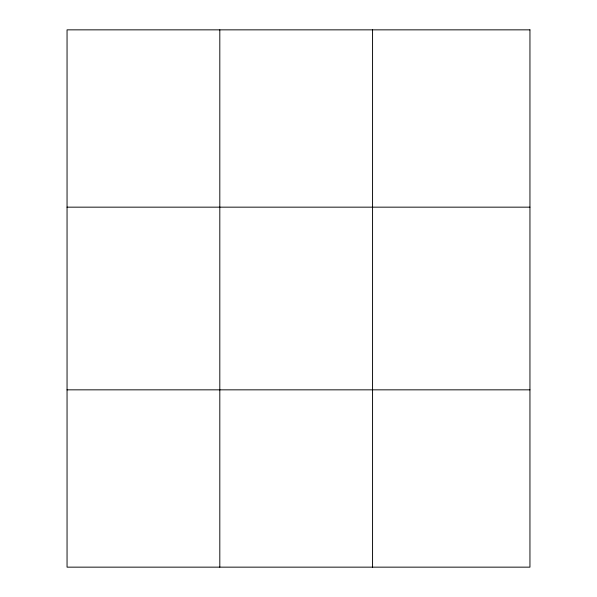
<?xml version="1.0" encoding="UTF-8"?>
<svg xmlns="http://www.w3.org/2000/svg" width="597" height="597" viewBox="0 0 597 597"><rect width="100%" height="100%" fill="white"/><g stroke="black" fill="none" stroke-linecap="round" stroke-linejoin="round"><path stroke-width="0.9" d="M219.808 29.85L219.808 567.15M372.565 29.85L372.565 567.15M67.051 207.159L529.949 207.159M67.051 389.841L529.949 389.841M529.949 29.85L529.949 567.15L67.051 567.15L67.051 29.85L529.949 29.85"/></g></svg>
